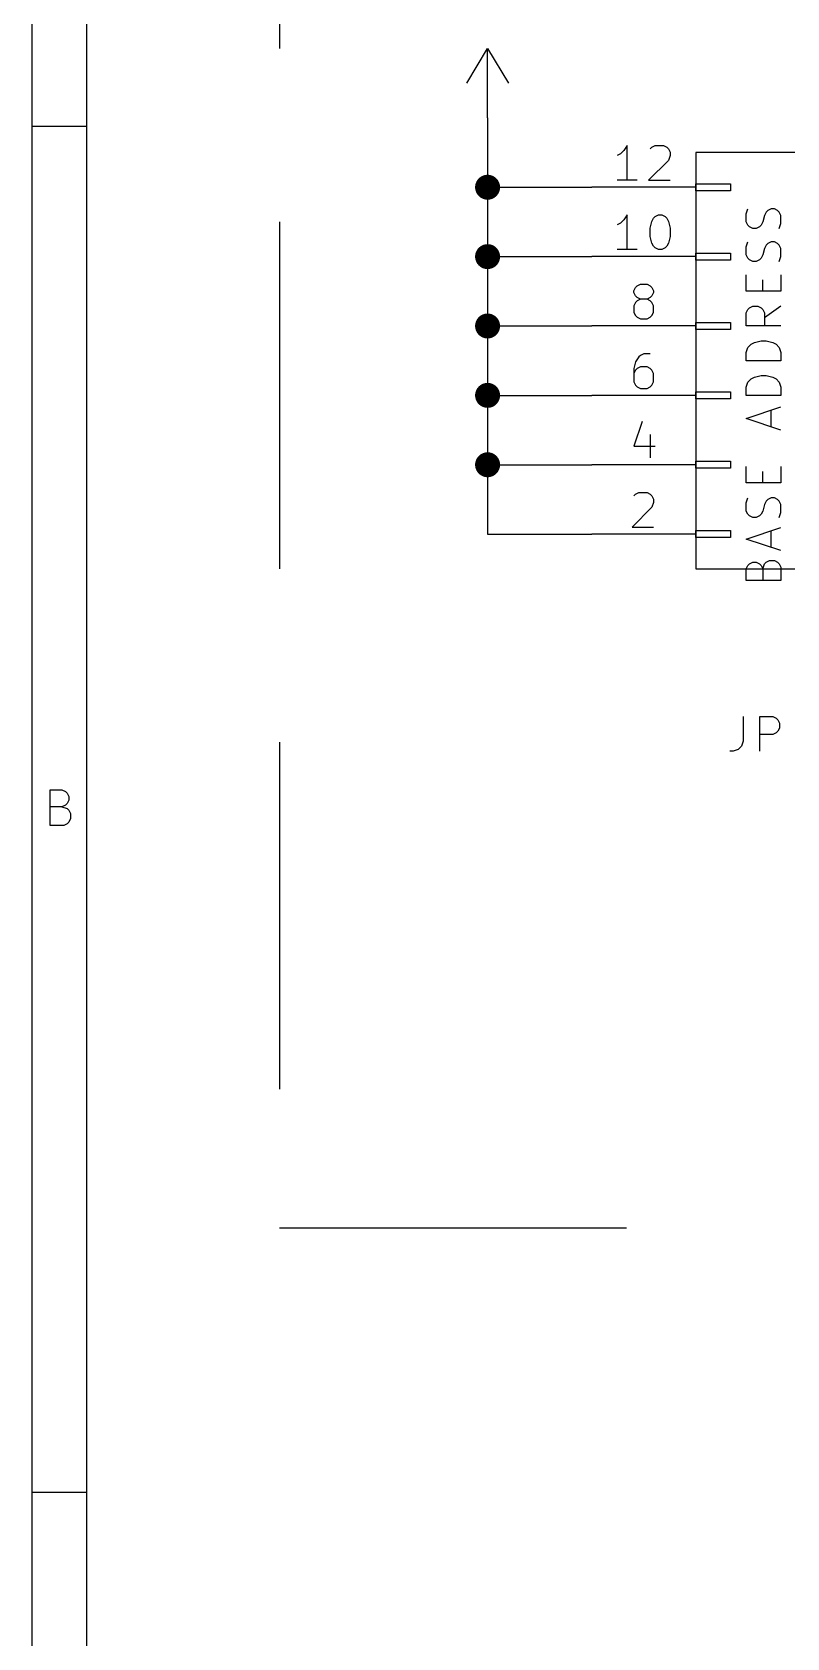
# Model space of a CAD drawing. Extents: x 0.4 to 16.1, y -11.3 to -0.4.
# Drawn here: x 0.394 to 1.481, y -4.541 to -2.226 of the extents above; entities that cross this region are included whole.
import ezdxf

# ---------------------------------------------------------------- set-up
doc = ezdxf.new("R2010")
doc.units = 0
doc.header["$MEASUREMENT"] = 0
doc.linetypes.add('DASHED', pattern=[0.75, 0.5, -0.25])
for name, color, linetype in [('BLUE3', 171, 'CONTINUOUS'), ('CYAN2', 4, 'CONTINUOUS'), ('GREEN3', 91, 'CONTINUOUS'), ('LYELLOW', 51, 'CONTINUOUS'), ('RED2', 1, 'CONTINUOUS'), ('RED3', 11, 'CONTINUOUS')]:
    doc.layers.add(name, color=color, linetype=linetype)

msp = doc.modelspace()

# ---------------------------------------------------------------- linework, layer by layer
at = {"layer": 'BLUE3', "linetype": 'DASHED'}
for p, q in [((0.75, -1), (0.75, -3.95)), ((0.75, -3.95), (4.75, -3.95))]:
    msp.add_line(p, q, dxfattribs=at)
at = {"layer": 'CYAN2', "linetype": 'CONTINUOUS'}
for p, q in [((1.4228, -2.4881), (1.4252, -2.4809)), ((1.4228, -2.4881), (1.4252, -2.4809)), ((1.4228, -2.5), (1.4228, -2.4881)), ((1.4228, -2.5), (1.4228, -2.4881)), ((1.449, -2.4905), (1.4466, -2.5)), ((1.449, -2.4905), (1.4466, -2.5)), ((1.4514, -2.4857), (1.449, -2.4905)), ((1.4514, -2.4857), (1.449, -2.4905)), ((1.4538, -2.4833), (1.4514, -2.4857)), ((1.4538, -2.4833), (1.4514, -2.4857)), ((1.4585, -2.4809), (1.4538, -2.4833)), ((1.4585, -2.4809), (1.4538, -2.4833)), ((1.4633, -2.4809), (1.4585, -2.4809)), ((1.4633, -2.4809), (1.4585, -2.4809)), ((1.468, -2.4833), (1.4633, -2.4809)), ((1.468, -2.4833), (1.4633, -2.4809)), ((1.4704, -2.4857), (1.468, -2.4833)), ((1.4704, -2.4857), (1.468, -2.4833)), ((1.4728, -2.4905), (1.4704, -2.4857)), ((1.4728, -2.4905), (1.4704, -2.4857)), ((1.4728, -2.5024), (1.4728, -2.4905)), ((1.4728, -2.5024), (1.4728, -2.4905)), ((1.4252, -2.5048), (1.4228, -2.5)), ((1.4252, -2.5048), (1.4228, -2.5)), ((1.4276, -2.5071), (1.4252, -2.5048)), ((1.4276, -2.5071), (1.4252, -2.5048)), ((1.4323, -2.5095), (1.4276, -2.5071)), ((1.4323, -2.5095), (1.4276, -2.5071)), ((1.4371, -2.5095), (1.4323, -2.5095)), ((1.4371, -2.5095), (1.4323, -2.5095)), ((1.4418, -2.5071), (1.4371, -2.5095)), ((1.4418, -2.5071), (1.4371, -2.5095)), ((1.4442, -2.5048), (1.4418, -2.5071)), ((1.4442, -2.5048), (1.4418, -2.5071)), ((1.4466, -2.5), (1.4442, -2.5048)), ((1.4466, -2.5), (1.4442, -2.5048)), ((1.4704, -2.5095), (1.4728, -2.5024)), ((1.4704, -2.5095), (1.4728, -2.5024)), ((1.4228, -2.5357), (1.4252, -2.5286)), ((1.4228, -2.5357), (1.4252, -2.5286)), ((1.4228, -2.5476), (1.4228, -2.5357)), ((1.4228, -2.5476), (1.4228, -2.5357)), ((1.449, -2.5381), (1.4466, -2.5476)), ((1.449, -2.5381), (1.4466, -2.5476)), ((1.4514, -2.5333), (1.449, -2.5381)), ((1.4514, -2.5333), (1.449, -2.5381)), ((1.4538, -2.5309), (1.4514, -2.5333)), ((1.4538, -2.5309), (1.4514, -2.5333)), ((1.4585, -2.5286), (1.4538, -2.5309)), ((1.4585, -2.5286), (1.4538, -2.5309)), ((1.4633, -2.5286), (1.4585, -2.5286)), ((1.4633, -2.5286), (1.4585, -2.5286)), ((1.468, -2.5309), (1.4633, -2.5286)), ((1.468, -2.5309), (1.4633, -2.5286)), ((1.4704, -2.5333), (1.468, -2.5309)), ((1.4704, -2.5333), (1.468, -2.5309)), ((1.4728, -2.5381), (1.4704, -2.5333)), ((1.4728, -2.5381), (1.4704, -2.5333)), ((1.4728, -2.55), (1.4728, -2.5381)), ((1.4728, -2.55), (1.4728, -2.5381)), ((1.4252, -2.5524), (1.4228, -2.5476)), ((1.4252, -2.5524), (1.4228, -2.5476)), ((1.4276, -2.5548), (1.4252, -2.5524)), ((1.4276, -2.5548), (1.4252, -2.5524)), ((1.4323, -2.5571), (1.4276, -2.5548)), ((1.4323, -2.5571), (1.4276, -2.5548)), ((1.4371, -2.5571), (1.4323, -2.5571)), ((1.4371, -2.5571), (1.4323, -2.5571)), ((1.4418, -2.5548), (1.4371, -2.5571)), ((1.4418, -2.5548), (1.4371, -2.5571)), ((1.4442, -2.5524), (1.4418, -2.5548)), ((1.4442, -2.5524), (1.4418, -2.5548)), ((1.4466, -2.5476), (1.4442, -2.5524)), ((1.4466, -2.5476), (1.4442, -2.5524)), ((1.4704, -2.5571), (1.4728, -2.55)), ((1.4704, -2.5571), (1.4728, -2.55)), ((1.4228, -2.6), (1.4228, -2.5762)), ((1.4228, -2.6), (1.4228, -2.5762)), ((1.4466, -2.6), (1.4466, -2.5833)), ((1.4466, -2.6), (1.4466, -2.5833)), ((1.4728, -2.5762), (1.4728, -2.6)), ((1.4728, -2.5762), (1.4728, -2.6)), ((1.4728, -2.6), (1.4228, -2.6)), ((1.4728, -2.6), (1.4228, -2.6)), ((1.4228, -2.6309), (1.4252, -2.6262)), ((1.4228, -2.6309), (1.4252, -2.6262)), ((1.4228, -2.65), (1.4228, -2.6309)), ((1.4228, -2.65), (1.4228, -2.6309)), ((1.4252, -2.6262), (1.4276, -2.6238)), ((1.4252, -2.6262), (1.4276, -2.6238)), ((1.4276, -2.6238), (1.4323, -2.6214)), ((1.4276, -2.6238), (1.4323, -2.6214)), ((1.4323, -2.6214), (1.4395, -2.6214)), ((1.4323, -2.6214), (1.4395, -2.6214)), ((1.4395, -2.6214), (1.4442, -2.6238)), ((1.4395, -2.6214), (1.4442, -2.6238)), ((1.4442, -2.6238), (1.4466, -2.6262)), ((1.4442, -2.6238), (1.4466, -2.6262)), ((1.4466, -2.6262), (1.449, -2.6309)), ((1.4466, -2.6262), (1.449, -2.6309)), ((1.4728, -2.6214), (1.449, -2.6381)), ((1.4728, -2.6214), (1.449, -2.6381)), ((1.449, -2.6309), (1.449, -2.65)), ((1.449, -2.6309), (1.449, -2.65)), ((1.4728, -2.65), (1.4228, -2.65)), ((1.4728, -2.65), (1.4228, -2.65)), ((1.4228, -2.6881), (1.4252, -2.6809)), ((1.4228, -2.6881), (1.4252, -2.6809)), ((1.4252, -2.6809), (1.4299, -2.6762)), ((1.4252, -2.6809), (1.4299, -2.6762)), ((1.4299, -2.6762), (1.4347, -2.6738)), ((1.4299, -2.6762), (1.4347, -2.6738)), ((1.4347, -2.6738), (1.4442, -2.6714)), ((1.4347, -2.6738), (1.4442, -2.6714)), ((1.4442, -2.6714), (1.4514, -2.6714)), ((1.4442, -2.6714), (1.4514, -2.6714)), ((1.4514, -2.6714), (1.4609, -2.6738)), ((1.4514, -2.6714), (1.4609, -2.6738)), ((1.4609, -2.6738), (1.4657, -2.6762)), ((1.4609, -2.6738), (1.4657, -2.6762)), ((1.4657, -2.6762), (1.4704, -2.6809)), ((1.4657, -2.6762), (1.4704, -2.6809)), ((1.4704, -2.6809), (1.4728, -2.6881)), ((1.4704, -2.6809), (1.4728, -2.6881)), ((1.4228, -2.7), (1.4228, -2.6881)), ((1.4228, -2.7), (1.4228, -2.6881)), ((1.4728, -2.7), (1.4228, -2.7)), ((1.4728, -2.7), (1.4228, -2.7)), ((1.4728, -2.6881), (1.4728, -2.7)), ((1.4728, -2.6881), (1.4728, -2.7)), ((1.4228, -2.7381), (1.4252, -2.7309)), ((1.4228, -2.7381), (1.4252, -2.7309)), ((1.4252, -2.7309), (1.4299, -2.7262)), ((1.4252, -2.7309), (1.4299, -2.7262)), ((1.4299, -2.7262), (1.4347, -2.7238)), ((1.4299, -2.7262), (1.4347, -2.7238)), ((1.4347, -2.7238), (1.4442, -2.7214)), ((1.4347, -2.7238), (1.4442, -2.7214)), ((1.4442, -2.7214), (1.4514, -2.7214)), ((1.4442, -2.7214), (1.4514, -2.7214)), ((1.4514, -2.7214), (1.4609, -2.7238)), ((1.4514, -2.7214), (1.4609, -2.7238)), ((1.4609, -2.7238), (1.4657, -2.7262)), ((1.4609, -2.7238), (1.4657, -2.7262)), ((1.4657, -2.7262), (1.4704, -2.7309)), ((1.4657, -2.7262), (1.4704, -2.7309)), ((1.4704, -2.7309), (1.4728, -2.7381)), ((1.4704, -2.7309), (1.4728, -2.7381)), ((1.4228, -2.75), (1.4228, -2.7381)), ((1.4228, -2.75), (1.4228, -2.7381)), ((1.4728, -2.75), (1.4228, -2.75)), ((1.4728, -2.75), (1.4228, -2.75)), ((1.4728, -2.7381), (1.4728, -2.75)), ((1.4728, -2.7381), (1.4728, -2.75)), ((1.4228, -2.7833), (1.4728, -2.7667)), ((1.4228, -2.7833), (1.4728, -2.7667)), ((1.4585, -2.7952), (1.4585, -2.7714)), ((1.4585, -2.7952), (1.4585, -2.7714)), ((1.4728, -2.8), (1.4228, -2.7833)), ((1.4728, -2.8), (1.4228, -2.7833)), ((1.4228, -2.8762), (1.4228, -2.8524)), ((1.4228, -2.8762), (1.4228, -2.8524)), ((1.4466, -2.8762), (1.4466, -2.8595)), ((1.4466, -2.8762), (1.4466, -2.8595)), ((1.4728, -2.8524), (1.4728, -2.8762)), ((1.4728, -2.8524), (1.4728, -2.8762)), ((1.4728, -2.8762), (1.4228, -2.8762)), ((1.4728, -2.8762), (1.4228, -2.8762)), ((1.4228, -2.9048), (1.4252, -2.8976)), ((1.4228, -2.9048), (1.4252, -2.8976)), ((1.4228, -2.9167), (1.4228, -2.9048)), ((1.4228, -2.9167), (1.4228, -2.9048)), ((1.449, -2.9071), (1.4466, -2.9167)), ((1.449, -2.9071), (1.4466, -2.9167)), ((1.4514, -2.9024), (1.449, -2.9071)), ((1.4514, -2.9024), (1.449, -2.9071)), ((1.4538, -2.9), (1.4514, -2.9024)), ((1.4538, -2.9), (1.4514, -2.9024)), ((1.4585, -2.8976), (1.4538, -2.9)), ((1.4585, -2.8976), (1.4538, -2.9)), ((1.4633, -2.8976), (1.4585, -2.8976)), ((1.4633, -2.8976), (1.4585, -2.8976)), ((1.468, -2.9), (1.4633, -2.8976)), ((1.468, -2.9), (1.4633, -2.8976)), ((1.4704, -2.9024), (1.468, -2.9)), ((1.4704, -2.9024), (1.468, -2.9)), ((1.4728, -2.9071), (1.4704, -2.9024)), ((1.4728, -2.9071), (1.4704, -2.9024)), ((1.4728, -2.919), (1.4728, -2.9071)), ((1.4728, -2.919), (1.4728, -2.9071)), ((1.4252, -2.9214), (1.4228, -2.9167)), ((1.4252, -2.9214), (1.4228, -2.9167)), ((1.4276, -2.9238), (1.4252, -2.9214)), ((1.4276, -2.9238), (1.4252, -2.9214)), ((1.4323, -2.9262), (1.4276, -2.9238)), ((1.4323, -2.9262), (1.4276, -2.9238)), ((1.4371, -2.9262), (1.4323, -2.9262)), ((1.4371, -2.9262), (1.4323, -2.9262)), ((1.4418, -2.9238), (1.4371, -2.9262)), ((1.4418, -2.9238), (1.4371, -2.9262)), ((1.4442, -2.9214), (1.4418, -2.9238)), ((1.4442, -2.9214), (1.4418, -2.9238)), ((1.4466, -2.9167), (1.4442, -2.9214)), ((1.4466, -2.9167), (1.4442, -2.9214)), ((1.4704, -2.9262), (1.4728, -2.919)), ((1.4704, -2.9262), (1.4728, -2.919)), ((1.4228, -2.9571), (1.4728, -2.9405)), ((1.4228, -2.9571), (1.4728, -2.9405)), ((1.4728, -2.9738), (1.4228, -2.9571)), ((1.4728, -2.9738), (1.4228, -2.9571)), ((1.4585, -2.969), (1.4585, -2.9452)), ((1.4585, -2.969), (1.4585, -2.9452)), ((1.4228, -3), (1.4252, -2.9952)), ((1.4228, -3), (1.4252, -2.9952)), ((1.4228, -3.0167), (1.4228, -3)), ((1.4228, -3.0167), (1.4228, -3)), ((1.4252, -2.9952), (1.4276, -2.9929)), ((1.4252, -2.9952), (1.4276, -2.9929)), ((1.4276, -2.9929), (1.4323, -2.9905)), ((1.4276, -2.9929), (1.4323, -2.9905)), ((1.4323, -2.9905), (1.4371, -2.9905)), ((1.4323, -2.9905), (1.4371, -2.9905)), ((1.4371, -2.9905), (1.4418, -2.9929)), ((1.4371, -2.9905), (1.4418, -2.9929)), ((1.4418, -2.9929), (1.4442, -2.9952)), ((1.4418, -2.9929), (1.4442, -2.9952)), ((1.4442, -2.9952), (1.4466, -3)), ((1.4442, -2.9952), (1.4466, -3)), ((1.4466, -3), (1.449, -2.9929)), ((1.4466, -3), (1.449, -2.9929)), ((1.4466, -3), (1.4466, -3.0167)), ((1.4466, -3), (1.4466, -3.0167)), ((1.449, -2.9929), (1.4514, -2.9905)), ((1.449, -2.9929), (1.4514, -2.9905)), ((1.4514, -2.9905), (1.4561, -2.9881)), ((1.4514, -2.9905), (1.4561, -2.9881)), ((1.4561, -2.9881), (1.4633, -2.9881)), ((1.4561, -2.9881), (1.4633, -2.9881)), ((1.4633, -2.9881), (1.468, -2.9905)), ((1.4633, -2.9881), (1.468, -2.9905)), ((1.468, -2.9905), (1.4704, -2.9929)), ((1.468, -2.9905), (1.4704, -2.9929)), ((1.4704, -2.9929), (1.4728, -2.9976)), ((1.4704, -2.9929), (1.4728, -2.9976)), ((1.4728, -2.9976), (1.4728, -3.0167)), ((1.4728, -2.9976), (1.4728, -3.0167)), ((1.4728, -3.0167), (1.4228, -3.0167)), ((1.4728, -3.0167), (1.4228, -3.0167)), ((1.4183, -3.2128), (1.4183, -3.2485)), ((1.4183, -3.2128), (1.4183, -3.2485)), ((1.4421, -3.2628), (1.4421, -3.2128)), ((1.4421, -3.2128), (1.4612, -3.2128)), ((1.4421, -3.2628), (1.4421, -3.2128)), ((1.4421, -3.2128), (1.4612, -3.2128)), ((1.4612, -3.2128), (1.4659, -3.2152)), ((1.4612, -3.2128), (1.4659, -3.2152)), ((1.4659, -3.2152), (1.4683, -3.2176)), ((1.4659, -3.2152), (1.4683, -3.2176)), ((1.4612, -3.239), (1.4421, -3.239)), ((1.4612, -3.239), (1.4421, -3.239)), ((1.4659, -3.2366), (1.4612, -3.239)), ((1.4659, -3.2366), (1.4612, -3.239)), ((1.4683, -3.2342), (1.4659, -3.2366)), ((1.4683, -3.2342), (1.4659, -3.2366)), ((1.4683, -3.2176), (1.4707, -3.2223)), ((1.4683, -3.2176), (1.4707, -3.2223)), ((1.4707, -3.2295), (1.4683, -3.2342)), ((1.4707, -3.2295), (1.4683, -3.2342)), ((1.4707, -3.2223), (1.4707, -3.2295)), ((1.4707, -3.2223), (1.4707, -3.2295)), ((1.404, -3.2628), (1.3993, -3.2628)), ((1.404, -3.2628), (1.3993, -3.2628)), ((1.4112, -3.2604), (1.404, -3.2628)), ((1.4112, -3.2604), (1.404, -3.2628)), ((1.4159, -3.2557), (1.4112, -3.2604)), ((1.4159, -3.2557), (1.4112, -3.2604)), ((1.4183, -3.2485), (1.4159, -3.2557)), ((1.4183, -3.2485), (1.4159, -3.2557))]:
    msp.add_line(p, q, dxfattribs=at)
at = {"layer": 'GREEN3', "linetype": 'CONTINUOUS'}
for p, q in [((1.05, -2.35), (1.05, -2.45)), ((1.05, -2.45), (1.05, -2.55)), ((1.05, -2.45), (1.2, -2.45)), ((1.05, -2.55), (1.2, -2.55)), ((1.05, -2.55), (1.05, -2.65)), ((1.05, -2.65), (1.05, -2.75)), ((1.05, -2.65), (1.2, -2.65)), ((1.05, -2.75), (1.2, -2.75)), ((1.05, -2.75), (1.05, -2.85)), ((1.05, -2.85), (1.2, -2.85)), ((1.05, -2.85), (1.05, -2.95)), ((1.05, -2.95), (1.2, -2.95))]:
    msp.add_line(p, q, dxfattribs=at)
at = {"layer": 'GREEN3', "const_width": 0.018}
for points in [[(1.041, -2.45, 1), (1.059, -2.45, 1)], [(1.041, -2.55, 1), (1.059, -2.55, 1)], [(1.041, -2.65, 1), (1.059, -2.65, 1)], [(1.041, -2.75, 1), (1.059, -2.75, 1)], [(1.041, -2.85, 1), (1.059, -2.85, 1)]]:
    msp.add_lwpolyline(points, format="xyb", close=True, dxfattribs=at)
at = {"layer": 'LYELLOW', "linetype": 'CONTINUOUS'}
for p, q in [((1.55, -2.4), (1.35, -2.4)), ((1.35, -2.4), (1.35, -3)), ((1.35, -3), (1.55, -3))]:
    msp.add_line(p, q, dxfattribs=at)
at = {"layer": 'RED2', "linetype": 'CONTINUOUS'}
for p, q in [((0.3937, -11.2993), (0.3937, -0.3937)), ((0.4724, -11.2206), (0.4724, -0.4724)), ((1.02, -2.3), (1.05, -2.25)), ((1.05, -2.25), (1.08, -2.3)), ((1.05, -2.35), (1.05, -2.25)), ((0.3937, -2.3622), (0.4724, -2.3622)), ((1.55, -2.4), (1.35, -2.4)), ((1.35, -2.4), (1.35, -3)), ((1.35, -2.45), (1.2, -2.45)), ((1.35, -2.45), (1.2, -2.45)), ((1.35, -2.455), (1.35, -2.445)), ((1.35, -2.445), (1.4, -2.445)), ((1.4, -2.445), (1.4, -2.455)), ((1.4, -2.455), (1.35, -2.455)), ((1.35, -2.555), (1.35, -2.545)), ((1.35, -2.545), (1.4, -2.545)), ((1.4, -2.545), (1.4, -2.555)), ((1.35, -2.55), (1.2, -2.55)), ((1.35, -2.55), (1.2, -2.55)), ((1.4, -2.555), (1.35, -2.555)), ((1.35, -2.65), (1.2, -2.65)), ((1.35, -2.65), (1.2, -2.65)), ((1.35, -2.655), (1.35, -2.645)), ((1.35, -2.645), (1.4, -2.645)), ((1.4, -2.655), (1.35, -2.655)), ((1.4, -2.645), (1.4, -2.655)), ((1.35, -2.75), (1.2, -2.75)), ((1.35, -2.75), (1.2, -2.75)), ((1.35, -2.755), (1.35, -2.745)), ((1.35, -2.745), (1.4, -2.745)), ((1.4, -2.745), (1.4, -2.755)), ((1.4, -2.755), (1.35, -2.755)), ((1.35, -2.855), (1.35, -2.845)), ((1.35, -2.845), (1.4, -2.845)), ((1.4, -2.845), (1.4, -2.855)), ((1.35, -2.85), (1.2, -2.85)), ((1.35, -2.85), (1.2, -2.85)), ((1.4, -2.855), (1.35, -2.855)), ((1.35, -2.95), (1.2, -2.95)), ((1.35, -2.95), (1.2, -2.95)), ((1.35, -2.955), (1.35, -2.945)), ((1.35, -2.945), (1.4, -2.945)), ((1.4, -2.955), (1.35, -2.955)), ((1.4, -2.945), (1.4, -2.955)), ((1.35, -3), (1.55, -3)), ((0.4197, -3.3698), (0.4197, -3.3186)), ((0.4197, -3.3186), (0.4367, -3.3186)), ((0.4367, -3.3186), (0.4416, -3.3211)), ((0.4416, -3.3211), (0.444, -3.3235)), ((0.444, -3.3235), (0.4465, -3.3284)), ((0.4465, -3.3284), (0.4465, -3.3333)), ((0.4367, -3.343), (0.4197, -3.343)), ((0.4416, -3.3406), (0.4367, -3.343)), ((0.4367, -3.343), (0.444, -3.3455)), ((0.444, -3.3381), (0.4416, -3.3406)), ((0.4465, -3.3333), (0.444, -3.3381)), ((0.444, -3.3455), (0.4465, -3.3479)), ((0.4465, -3.3479), (0.4489, -3.3528)), ((0.4489, -3.3528), (0.4489, -3.3601)), ((0.4392, -3.3698), (0.4197, -3.3698)), ((0.444, -3.3674), (0.4392, -3.3698)), ((0.4465, -3.365), (0.444, -3.3674)), ((0.4489, -3.3601), (0.4465, -3.365)), ((0.3937, -4.3307), (0.4724, -4.3307))]:
    msp.add_line(p, q, dxfattribs=at)
at = {"layer": 'RED3', "linetype": 'CONTINUOUS'}
for p, q in [((1.2417, -2.4018), (1.2369, -2.4042)), ((1.2417, -2.4018), (1.2369, -2.4042)), ((1.2464, -2.397), (1.2417, -2.4018)), ((1.2464, -2.397), (1.2417, -2.4018)), ((1.2512, -2.3899), (1.2464, -2.397)), ((1.2512, -2.3899), (1.2464, -2.397)), ((1.2512, -2.4399), (1.2512, -2.3899)), ((1.2512, -2.4399), (1.2512, -2.3899)), ((1.2845, -2.3946), (1.2869, -2.3923)), ((1.2845, -2.3946), (1.2869, -2.3923)), ((1.2869, -2.3923), (1.2917, -2.3899)), ((1.2869, -2.3923), (1.2917, -2.3899)), ((1.2917, -2.3899), (1.3036, -2.3899)), ((1.2917, -2.3899), (1.3036, -2.3899)), ((1.3036, -2.3899), (1.3083, -2.3923)), ((1.3036, -2.3899), (1.3083, -2.3923)), ((1.3083, -2.3923), (1.3107, -2.3946)), ((1.3083, -2.3923), (1.3107, -2.3946)), ((1.3107, -2.3946), (1.3131, -2.3994)), ((1.3107, -2.3946), (1.3131, -2.3994)), ((1.3131, -2.4042), (1.3107, -2.4113)), ((1.3131, -2.4042), (1.3107, -2.4113)), ((1.3131, -2.3994), (1.3131, -2.4042)), ((1.3131, -2.3994), (1.3131, -2.4042)), ((1.3107, -2.4113), (1.2821, -2.4399)), ((1.3107, -2.4113), (1.2821, -2.4399)), ((1.2655, -2.4399), (1.2369, -2.4399)), ((1.2655, -2.4399), (1.2369, -2.4399)), ((1.2821, -2.4399), (1.3131, -2.4399)), ((1.2821, -2.4399), (1.3131, -2.4399)), ((1.2464, -2.497), (1.2417, -2.5018)), ((1.2464, -2.497), (1.2417, -2.5018)), ((1.2512, -2.4899), (1.2464, -2.497)), ((1.2512, -2.4899), (1.2464, -2.497)), ((1.2512, -2.5399), (1.2512, -2.4899)), ((1.2512, -2.5399), (1.2512, -2.4899)), ((1.2845, -2.5089), (1.2869, -2.4994)), ((1.2845, -2.5089), (1.2869, -2.4994)), ((1.2869, -2.4994), (1.2893, -2.4946)), ((1.2869, -2.4994), (1.2893, -2.4946)), ((1.2893, -2.4946), (1.2917, -2.4923)), ((1.2893, -2.4946), (1.2917, -2.4923)), ((1.2917, -2.4923), (1.2964, -2.4899)), ((1.2917, -2.4923), (1.2964, -2.4899)), ((1.2964, -2.4899), (1.3012, -2.4899)), ((1.2964, -2.4899), (1.3012, -2.4899)), ((1.3012, -2.4899), (1.3059, -2.4923)), ((1.3012, -2.4899), (1.3059, -2.4923)), ((1.3059, -2.4923), (1.3083, -2.4946)), ((1.3059, -2.4923), (1.3083, -2.4946)), ((1.3083, -2.4946), (1.3107, -2.4994)), ((1.3083, -2.4946), (1.3107, -2.4994)), ((1.3107, -2.4994), (1.3131, -2.5089)), ((1.3107, -2.4994), (1.3131, -2.5089)), ((1.2417, -2.5018), (1.2369, -2.5042)), ((1.2417, -2.5018), (1.2369, -2.5042)), ((1.2845, -2.5208), (1.2845, -2.5089)), ((1.2845, -2.5208), (1.2845, -2.5089)), ((1.2869, -2.5304), (1.2845, -2.5208)), ((1.2869, -2.5304), (1.2845, -2.5208)), ((1.3131, -2.5208), (1.3107, -2.5304)), ((1.3131, -2.5208), (1.3107, -2.5304)), ((1.3131, -2.5089), (1.3131, -2.5208)), ((1.3131, -2.5089), (1.3131, -2.5208)), ((1.2655, -2.5399), (1.2369, -2.5399)), ((1.2655, -2.5399), (1.2369, -2.5399)), ((1.2893, -2.5351), (1.2869, -2.5304)), ((1.2893, -2.5351), (1.2869, -2.5304)), ((1.2917, -2.5375), (1.2893, -2.5351)), ((1.2917, -2.5375), (1.2893, -2.5351)), ((1.2964, -2.5399), (1.2917, -2.5375)), ((1.2964, -2.5399), (1.2917, -2.5375)), ((1.3012, -2.5399), (1.2964, -2.5399)), ((1.3012, -2.5399), (1.2964, -2.5399)), ((1.3059, -2.5375), (1.3012, -2.5399)), ((1.3059, -2.5375), (1.3012, -2.5399)), ((1.3083, -2.5351), (1.3059, -2.5375)), ((1.3083, -2.5351), (1.3059, -2.5375)), ((1.3107, -2.5304), (1.3083, -2.5351)), ((1.3107, -2.5304), (1.3083, -2.5351)), ((1.2631, -2.5946), (1.2655, -2.5923)), ((1.2631, -2.5946), (1.2655, -2.5923)), ((1.2655, -2.5923), (1.2702, -2.5899)), ((1.2655, -2.5923), (1.2702, -2.5899)), ((1.2702, -2.5899), (1.2798, -2.5899)), ((1.2702, -2.5899), (1.2798, -2.5899)), ((1.2798, -2.5899), (1.2845, -2.5923)), ((1.2798, -2.5899), (1.2845, -2.5923)), ((1.2845, -2.5923), (1.2869, -2.5946)), ((1.2845, -2.5923), (1.2869, -2.5946)), ((1.2607, -2.5994), (1.2631, -2.5946)), ((1.2607, -2.5994), (1.2631, -2.5946)), ((1.2607, -2.6018), (1.2607, -2.5994)), ((1.2607, -2.6018), (1.2607, -2.5994)), ((1.2631, -2.6065), (1.2607, -2.6018)), ((1.2631, -2.6065), (1.2607, -2.6018)), ((1.2655, -2.6089), (1.2631, -2.6065)), ((1.2655, -2.6089), (1.2631, -2.6065)), ((1.2655, -2.6137), (1.2631, -2.6161)), ((1.2655, -2.6137), (1.2631, -2.6161)), ((1.2702, -2.6113), (1.2655, -2.6089)), ((1.2702, -2.6113), (1.2655, -2.6089)), ((1.2702, -2.6113), (1.2655, -2.6137)), ((1.2702, -2.6113), (1.2655, -2.6137)), ((1.2798, -2.6113), (1.2702, -2.6113)), ((1.2798, -2.6113), (1.2702, -2.6113)), ((1.2845, -2.6089), (1.2798, -2.6113)), ((1.2845, -2.6089), (1.2798, -2.6113)), ((1.2845, -2.6137), (1.2798, -2.6113)), ((1.2845, -2.6137), (1.2798, -2.6113)), ((1.2869, -2.6065), (1.2845, -2.6089)), ((1.2869, -2.6065), (1.2845, -2.6089)), ((1.2869, -2.6161), (1.2845, -2.6137)), ((1.2869, -2.6161), (1.2845, -2.6137)), ((1.2869, -2.5946), (1.2893, -2.5994)), ((1.2869, -2.5946), (1.2893, -2.5994)), ((1.2893, -2.6018), (1.2869, -2.6065)), ((1.2893, -2.6018), (1.2869, -2.6065)), ((1.2893, -2.5994), (1.2893, -2.6018)), ((1.2893, -2.5994), (1.2893, -2.6018)), ((1.2631, -2.6161), (1.2607, -2.6208)), ((1.2631, -2.6161), (1.2607, -2.6208)), ((1.2607, -2.6208), (1.2607, -2.6304)), ((1.2607, -2.6208), (1.2607, -2.6304)), ((1.2607, -2.6304), (1.2631, -2.6351)), ((1.2607, -2.6304), (1.2631, -2.6351)), ((1.2631, -2.6351), (1.2655, -2.6375)), ((1.2631, -2.6351), (1.2655, -2.6375)), ((1.2655, -2.6375), (1.2702, -2.6399)), ((1.2655, -2.6375), (1.2702, -2.6399)), ((1.2798, -2.6399), (1.2845, -2.6375)), ((1.2798, -2.6399), (1.2845, -2.6375)), ((1.2845, -2.6375), (1.2869, -2.6351)), ((1.2845, -2.6375), (1.2869, -2.6351)), ((1.2893, -2.6208), (1.2869, -2.6161)), ((1.2893, -2.6208), (1.2869, -2.6161)), ((1.2869, -2.6351), (1.2893, -2.6304)), ((1.2869, -2.6351), (1.2893, -2.6304)), ((1.2893, -2.6304), (1.2893, -2.6208)), ((1.2893, -2.6304), (1.2893, -2.6208)), ((1.2702, -2.6399), (1.2798, -2.6399)), ((1.2702, -2.6399), (1.2798, -2.6399)), ((1.2631, -2.7018), (1.2607, -2.7113)), ((1.2631, -2.7018), (1.2607, -2.7113)), ((1.2679, -2.6946), (1.2631, -2.7018)), ((1.2679, -2.6946), (1.2631, -2.7018)), ((1.2702, -2.6923), (1.2679, -2.6946)), ((1.2702, -2.6923), (1.2679, -2.6946)), ((1.275, -2.6899), (1.2702, -2.6923)), ((1.275, -2.6899), (1.2702, -2.6923)), ((1.2845, -2.6899), (1.275, -2.6899)), ((1.2845, -2.6899), (1.275, -2.6899)), ((1.2607, -2.7113), (1.2607, -2.7304)), ((1.2607, -2.7113), (1.2607, -2.7304)), ((1.2631, -2.7137), (1.2607, -2.7184)), ((1.2631, -2.7137), (1.2607, -2.7184)), ((1.2607, -2.7304), (1.2631, -2.7351)), ((1.2607, -2.7304), (1.2631, -2.7351)), ((1.2655, -2.7113), (1.2631, -2.7137)), ((1.2655, -2.7113), (1.2631, -2.7137)), ((1.2702, -2.7089), (1.2655, -2.7113)), ((1.2702, -2.7089), (1.2655, -2.7113)), ((1.2798, -2.7089), (1.2702, -2.7089)), ((1.2798, -2.7089), (1.2702, -2.7089)), ((1.2845, -2.7113), (1.2798, -2.7089)), ((1.2845, -2.7113), (1.2798, -2.7089)), ((1.2869, -2.7137), (1.2845, -2.7113)), ((1.2869, -2.7137), (1.2845, -2.7113)), ((1.2893, -2.7184), (1.2869, -2.7137)), ((1.2893, -2.7184), (1.2869, -2.7137)), ((1.2869, -2.7351), (1.2893, -2.7304)), ((1.2869, -2.7351), (1.2893, -2.7304)), ((1.2893, -2.7304), (1.2893, -2.7184)), ((1.2893, -2.7304), (1.2893, -2.7184)), ((1.2631, -2.7351), (1.2655, -2.7375)), ((1.2631, -2.7351), (1.2655, -2.7375)), ((1.2655, -2.7375), (1.2702, -2.7399)), ((1.2655, -2.7375), (1.2702, -2.7399)), ((1.2702, -2.7399), (1.2798, -2.7399)), ((1.2702, -2.7399), (1.2798, -2.7399)), ((1.2798, -2.7399), (1.2845, -2.7375)), ((1.2798, -2.7399), (1.2845, -2.7375)), ((1.2845, -2.7375), (1.2869, -2.7351)), ((1.2845, -2.7375), (1.2869, -2.7351)), ((1.2726, -2.7875), (1.2607, -2.8232)), ((1.2726, -2.7875), (1.2607, -2.8232)), ((1.2607, -2.8232), (1.2917, -2.8232)), ((1.2607, -2.8232), (1.2917, -2.8232)), ((1.2845, -2.8065), (1.2845, -2.8399)), ((1.2845, -2.8065), (1.2845, -2.8399)), ((1.2607, -2.8946), (1.2631, -2.8923)), ((1.2607, -2.8946), (1.2631, -2.8923)), ((1.2631, -2.8923), (1.2679, -2.8899)), ((1.2631, -2.8923), (1.2679, -2.8899)), ((1.2679, -2.8899), (1.2798, -2.8899)), ((1.2679, -2.8899), (1.2798, -2.8899)), ((1.2798, -2.8899), (1.2845, -2.8923)), ((1.2798, -2.8899), (1.2845, -2.8923)), ((1.2845, -2.8923), (1.2869, -2.8946)), ((1.2845, -2.8923), (1.2869, -2.8946)), ((1.2869, -2.9113), (1.2583, -2.9399)), ((1.2869, -2.9113), (1.2583, -2.9399)), ((1.2869, -2.8946), (1.2893, -2.8994)), ((1.2869, -2.8946), (1.2893, -2.8994)), ((1.2893, -2.9042), (1.2869, -2.9113)), ((1.2893, -2.9042), (1.2869, -2.9113)), ((1.2893, -2.8994), (1.2893, -2.9042)), ((1.2893, -2.8994), (1.2893, -2.9042)), ((1.2583, -2.9399), (1.2893, -2.9399)), ((1.2583, -2.9399), (1.2893, -2.9399))]:
    msp.add_line(p, q, dxfattribs=at)

doc.saveas('drawing.dxf')
